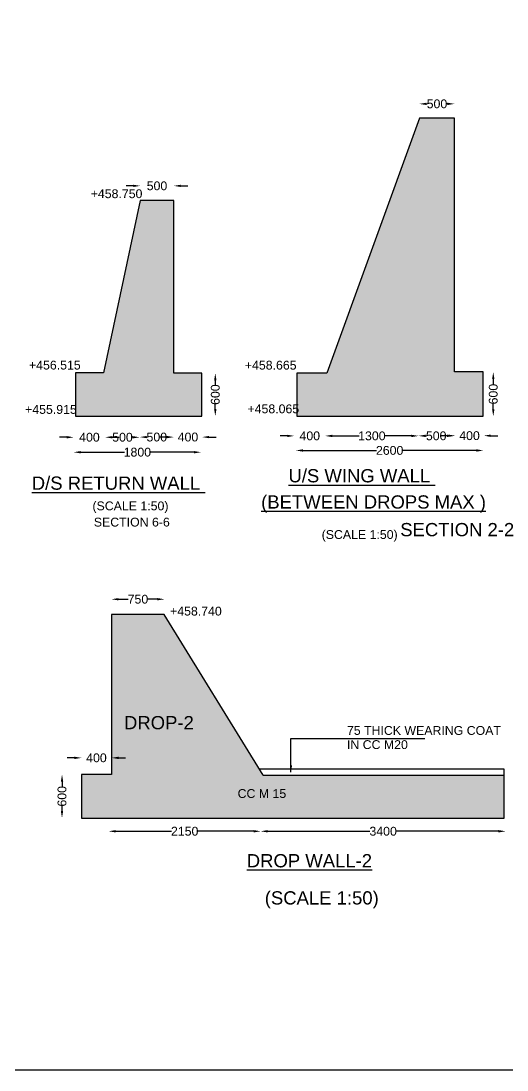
# Model space of a CAD drawing. Header units: millimetres. Extents: x 5124 to 11153714, y 2311 to 37856403.
# Drawn here: x 11025614 to 11053172, y 37739464 to 37798906 of the extents above; entities that cross this region are included whole.
import ezdxf

# ---------------------------------------------------------------- set-up
doc = ezdxf.new("R2010")
doc.units = ezdxf.units.MM
doc.header["$MEASUREMENT"] = 0
for name, color, linetype in [('DIMENSION', 50, 'Continuous'), ('HATCH', 7, 'Continuous'), ('TEXT', 7, 'Continuous')]:
    doc.layers.add(name, color=color, linetype=linetype)
doc.styles.get("Standard").update_dxf_attribs({"font": 'arial.ttf', "height": 500})
doc.dimstyles.get("Standard").update_dxf_attribs({"dimtxt": 500, "dimasz": 400, "dimexe": 0.18, "dimexo": 0.0625, "dimgap": 0.09, "dimtad": 0, "dimdec": 0, "dimzin": 0, "dimdsep": 46, "dimtxsty": 'Standard', "dimcen": 0.09, "dimse1": 1, "dimse2": 1, "dimadec": 0, "dimazin": 0, "dimtfac": 1, "dimtdec": 0, "dimtofl": 0, "dimtmove": 0, "dimatfit": 3, "dimfxl": 0, "dimtolj": 1, "dimtzin": 0, "dimarcsym": 0})

# ---------------------------------------------------------------- blocks, each defined once
blk = doc.blocks.new('*D59')
at = {"layer": 'Defpoints', "color": 0, "transparency": 16777216}
for p in [(11028601, 37775340), (11030391, 37775319), (11030391, 37775319)]:
    blk.add_point(p, dxfattribs=at)
at = {"layer": 'TEXT', "color": 0, "lineweight": -2, "transparency": 16777216}
for p, q in [((11028201, 37775319), (11027801, 37775319)), ((11030791, 37775319), (11031191, 37775319))]:
    blk.add_line(p, q, dxfattribs=at)
at = {"layer": 'TEXT', "color": 0, "transparency": 16777216}
for points in [[(11028201, 37775386), (11028201, 37775252), (11028601, 37775319)], [(11030791, 37775386), (11030791, 37775252), (11030391, 37775319)]]:
    blk.add_solid(points, dxfattribs=at)
at = {"layer": 'TEXT', "color": 0, "transparency": 16777216, "insert": (11029496, 37775319), "char_height": 500, "attachment_point": 5}
blk.add_mtext('\\A1;400', dxfattribs=at)
blk = doc.blocks.new('*D60')
at = {"layer": 'Defpoints', "color": 0, "transparency": 16777216}
for p in [(11030391, 37775319), (11032348, 37775319), (11032348, 37775318)]:
    blk.add_point(p, dxfattribs=at)
at = {"layer": 'TEXT', "color": 0, "lineweight": -2, "transparency": 16777216}
for p, q in [((11030791, 37775318), (11030818, 37775318)), ((11031948, 37775318), (11031921, 37775318))]:
    blk.add_line(p, q, dxfattribs=at)
at = {"layer": 'TEXT', "color": 0, "transparency": 16777216}
for points in [[(11030791, 37775385), (11030791, 37775252), (11030391, 37775318)], [(11031948, 37775385), (11031948, 37775252), (11032348, 37775318)]]:
    blk.add_solid(points, dxfattribs=at)
at = {"layer": 'TEXT', "color": 0, "transparency": 16777216, "insert": (11031369, 37775318), "char_height": 500, "attachment_point": 5}
blk.add_mtext('\\A1;500', dxfattribs=at)
blk = doc.blocks.new('*D61')
at = {"layer": 'Defpoints', "color": 0, "transparency": 16777216}
for p in [(11032348, 37775318), (11034281, 37775328), (11034281, 37775318)]:
    blk.add_point(p, dxfattribs=at)
at = {"layer": 'TEXT', "color": 0, "lineweight": -2, "transparency": 16777216}
for p, q in [((11032748, 37775328), (11032762, 37775328)), ((11033881, 37775328), (11033866, 37775328))]:
    blk.add_line(p, q, dxfattribs=at)
at = {"layer": 'TEXT', "color": 0, "transparency": 16777216}
for points in [[(11032748, 37775395), (11032748, 37775262), (11032348, 37775328)], [(11033881, 37775395), (11033881, 37775262), (11034281, 37775328)]]:
    blk.add_solid(points, dxfattribs=at)
at = {"layer": 'TEXT', "color": 0, "transparency": 16777216, "insert": (11033314, 37775328), "char_height": 500, "attachment_point": 5}
blk.add_mtext('\\A1;500', dxfattribs=at)
blk = doc.blocks.new('*D62')
at = {"layer": 'Defpoints', "color": 0, "transparency": 16777216}
for p in [(11034281, 37775318), (11035884, 37775328), (11035884, 37775318)]:
    blk.add_point(p, dxfattribs=at)
at = {"layer": 'TEXT', "color": 0, "lineweight": -2, "transparency": 16777216}
for p, q in [((11033881, 37775328), (11033481, 37775328)), ((11036284, 37775328), (11036684, 37775328))]:
    blk.add_line(p, q, dxfattribs=at)
at = {"layer": 'TEXT', "color": 0, "transparency": 16777216}
for points in [[(11033881, 37775395), (11033881, 37775262), (11034281, 37775328)], [(11036284, 37775395), (11036284, 37775262), (11035884, 37775328)]]:
    blk.add_solid(points, dxfattribs=at)
at = {"layer": 'TEXT', "color": 0, "transparency": 16777216, "insert": (11035082, 37775328), "char_height": 500, "attachment_point": 5}
blk.add_mtext('\\A1;400', dxfattribs=at)
blk = doc.blocks.new('*D63')
at = {"layer": 'Defpoints', "color": 0, "transparency": 16777216}
for p in [(11028603, 37774482), (11028603, 37774472), (11035822, 37774482)]:
    blk.add_point(p, dxfattribs=at)
at = {"layer": 'TEXT', "color": 0, "lineweight": -2, "transparency": 16777216}
for p, q in [((11029003, 37774472), (11031491, 37774472)), ((11035422, 37774472), (11032935, 37774472))]:
    blk.add_line(p, q, dxfattribs=at)
at = {"layer": 'TEXT', "color": 0, "transparency": 16777216}
for points in [[(11029003, 37774538), (11029003, 37774405), (11028603, 37774472)], [(11035422, 37774538), (11035422, 37774405), (11035822, 37774472)]]:
    blk.add_solid(points, dxfattribs=at)
at = {"layer": 'TEXT', "color": 0, "transparency": 16777216, "insert": (11032213, 37774472), "char_height": 500, "attachment_point": 5}
blk.add_mtext('\\A1;1800', dxfattribs=at)
blk = doc.blocks.new('*D64')
at = {"layer": 'Defpoints', "color": 0, "transparency": 16777216}
for p in [(11041200, 37774426), (11051834, 37774571), (11051834, 37774426)]:
    blk.add_point(p, dxfattribs=at)
at = {"layer": 'TEXT', "color": 0, "lineweight": -2, "transparency": 16777216}
for p, q in [((11041600, 37774571), (11045767, 37774571)), ((11051434, 37774571), (11047267, 37774571))]:
    blk.add_line(p, q, dxfattribs=at)
at = {"layer": 'TEXT', "color": 0, "transparency": 16777216}
for points in [[(11041600, 37774638), (11041600, 37774504), (11041200, 37774571)], [(11051434, 37774638), (11051434, 37774504), (11051834, 37774571)]]:
    blk.add_solid(points, dxfattribs=at)
at = {"layer": 'TEXT', "color": 0, "transparency": 16777216, "insert": (11046517, 37774571), "char_height": 500, "attachment_point": 5}
blk.add_mtext('\\A1;2600', dxfattribs=at)
blk = doc.blocks.new('*D65')
at = {"layer": 'Defpoints', "color": 0, "transparency": 16777216}
for p in [(11050241, 37775439), (11050241, 37775407), (11051850, 37775439)]:
    blk.add_point(p, dxfattribs=at)
at = {"layer": 'TEXT', "color": 0, "lineweight": -2, "transparency": 16777216}
for p, q in [((11049841, 37775407), (11049441, 37775407)), ((11052250, 37775407), (11052650, 37775407))]:
    blk.add_line(p, q, dxfattribs=at)
at = {"layer": 'TEXT', "color": 0, "transparency": 16777216}
for points in [[(11049841, 37775473), (11049841, 37775340), (11050241, 37775407)], [(11052250, 37775473), (11052250, 37775340), (11051850, 37775407)]]:
    blk.add_solid(points, dxfattribs=at)
at = {"layer": 'TEXT', "color": 0, "transparency": 16777216, "insert": (11051045, 37775407), "char_height": 500, "attachment_point": 5}
blk.add_mtext('\\A1;400', dxfattribs=at)
blk = doc.blocks.new('*D66')
at = {"layer": 'Defpoints', "color": 0, "transparency": 16777216}
for p in [(11048150, 37775420), (11048150, 37775398), (11050163, 37775420)]:
    blk.add_point(p, dxfattribs=at)
at = {"layer": 'TEXT', "color": 0, "lineweight": -2, "transparency": 16777216}
for p, q in [((11048550, 37775398), (11048605, 37775398)), ((11049763, 37775398), (11049708, 37775398))]:
    blk.add_line(p, q, dxfattribs=at)
at = {"layer": 'TEXT', "color": 0, "transparency": 16777216}
for points in [[(11048550, 37775465), (11048550, 37775332), (11048150, 37775398)], [(11049763, 37775465), (11049763, 37775332), (11050163, 37775398)]]:
    blk.add_solid(points, dxfattribs=at)
at = {"layer": 'TEXT', "color": 0, "transparency": 16777216, "insert": (11049156, 37775398), "char_height": 500, "attachment_point": 5}
blk.add_mtext('\\A1;500', dxfattribs=at)
blk = doc.blocks.new('*D67')
at = {"layer": 'Defpoints', "color": 0, "transparency": 16777216}
for p in [(11042867, 37775398), (11042867, 37775395), (11048150, 37775398)]:
    blk.add_point(p, dxfattribs=at)
at = {"layer": 'TEXT', "color": 0, "lineweight": -2, "transparency": 16777216}
for p, q in [((11043267, 37775395), (11044786, 37775395)), ((11047750, 37775395), (11046230, 37775395))]:
    blk.add_line(p, q, dxfattribs=at)
at = {"layer": 'TEXT', "color": 0, "transparency": 16777216}
for points in [[(11043267, 37775461), (11043267, 37775328), (11042867, 37775395)], [(11047750, 37775461), (11047750, 37775328), (11048150, 37775395)]]:
    blk.add_solid(points, dxfattribs=at)
at = {"layer": 'TEXT', "color": 0, "transparency": 16777216, "insert": (11045508, 37775395), "char_height": 500, "attachment_point": 5}
blk.add_mtext('\\A1;1300', dxfattribs=at)
blk = doc.blocks.new('*D68')
at = {"layer": 'Defpoints', "color": 0, "transparency": 16777216}
for p in [(11041110, 37775398), (11041110, 37775395), (11042867, 37775398)]:
    blk.add_point(p, dxfattribs=at)
at = {"layer": 'TEXT', "color": 0, "lineweight": -2, "transparency": 16777216}
for p, q in [((11040710, 37775395), (11040310, 37775395)), ((11043267, 37775395), (11043667, 37775395))]:
    blk.add_line(p, q, dxfattribs=at)
at = {"layer": 'TEXT', "color": 0, "transparency": 16777216}
for points in [[(11040710, 37775461), (11040710, 37775328), (11041110, 37775395)], [(11043267, 37775461), (11043267, 37775328), (11042867, 37775395)]]:
    blk.add_solid(points, dxfattribs=at)
at = {"layer": 'TEXT', "color": 0, "transparency": 16777216, "insert": (11041988, 37775395), "char_height": 500, "attachment_point": 5}
blk.add_mtext('\\A1;400', dxfattribs=at)
blk = doc.blocks.new('*D88')
at = {"layer": 'Defpoints', "color": 0, "transparency": 16777216}
for p in [(11030743, 37765921), (11033746, 37766140), (11033746, 37765921)]:
    blk.add_point(p, dxfattribs=at)
at = {"layer": 'TEXT', "color": 0, "lineweight": -2, "transparency": 16777216}
for p, q in [((11031143, 37766140), (11031695, 37766140)), ((11033346, 37766140), (11032794, 37766140))]:
    blk.add_line(p, q, dxfattribs=at)
at = {"layer": 'TEXT', "color": 0, "transparency": 16777216}
for points in [[(11031143, 37766207), (11031143, 37766074), (11030743, 37766140)], [(11033346, 37766207), (11033346, 37766074), (11033746, 37766140)]]:
    blk.add_solid(points, dxfattribs=at)
at = {"layer": 'TEXT', "color": 0, "transparency": 16777216, "insert": (11032245, 37766140), "char_height": 500, "attachment_point": 5}
blk.add_mtext('\\A1;750', dxfattribs=at)
blk = doc.blocks.new('*D89')
at = {"layer": 'Defpoints', "color": 0, "transparency": 16777216}
for p in [(11030749, 37757152), (11029040, 37756206), (11030749, 37756206)]:
    blk.add_point(p, dxfattribs=at)
at = {"layer": 'TEXT', "color": 0, "lineweight": -2, "transparency": 16777216}
for p, q in [((11028640, 37757152), (11028240, 37757152)), ((11031149, 37757152), (11031549, 37757152))]:
    blk.add_line(p, q, dxfattribs=at)
at = {"layer": 'TEXT', "color": 0, "transparency": 16777216}
for points in [[(11028640, 37757219), (11028640, 37757085), (11029040, 37757152)], [(11031149, 37757219), (11031149, 37757085), (11030749, 37757152)]]:
    blk.add_solid(points, dxfattribs=at)
at = {"layer": 'TEXT', "color": 0, "transparency": 16777216, "insert": (11029894, 37757152), "char_height": 500, "attachment_point": 5}
blk.add_mtext('\\A1;400', dxfattribs=at)
blk = doc.blocks.new('*D90')
at = {"layer": 'Defpoints', "color": 0, "transparency": 16777216}
for p in [(11027941, 37756206), (11029040, 37756206), (11029040, 37753742)]:
    blk.add_point(p, dxfattribs=at)
at = {"layer": 'TEXT', "color": 0, "lineweight": -2, "transparency": 16777216}
for p, q in [((11027941, 37755806), (11027941, 37755527)), ((11027941, 37754142), (11027941, 37754421))]:
    blk.add_line(p, q, dxfattribs=at)
at = {"layer": 'TEXT', "color": 0, "transparency": 16777216}
for points in [[(11027874, 37755806), (11028008, 37755806), (11027941, 37756206)], [(11027874, 37754142), (11028008, 37754142), (11027941, 37753742)]]:
    blk.add_solid(points, dxfattribs=at)
at = {"layer": 'TEXT', "color": 0, "transparency": 16777216, "insert": (11027941, 37754974), "char_height": 500, "attachment_point": 5, "rotation": 90}
blk.add_mtext('\\A1;600', dxfattribs=at)
blk = doc.blocks.new('*D91')
at = {"layer": 'Defpoints', "color": 0, "transparency": 16777216}
for p in [(11030586, 37752916), (11039207, 37752992), (11039207, 37752916)]:
    blk.add_point(p, dxfattribs=at)
at = {"layer": 'TEXT', "color": 0, "lineweight": -2, "transparency": 16777216}
for p, q in [((11030986, 37752992), (11034146, 37752992)), ((11038807, 37752992), (11035647, 37752992))]:
    blk.add_line(p, q, dxfattribs=at)
at = {"layer": 'TEXT', "color": 0, "transparency": 16777216}
for points in [[(11030986, 37753059), (11030986, 37752926), (11030586, 37752992)], [(11038807, 37753059), (11038807, 37752926), (11039207, 37752992)]]:
    blk.add_solid(points, dxfattribs=at)
at = {"layer": 'TEXT', "color": 0, "transparency": 16777216, "insert": (11034896, 37752992), "char_height": 500, "attachment_point": 5}
blk.add_mtext('\\A1;2150', dxfattribs=at)
blk = doc.blocks.new('*D92')
at = {"layer": 'Defpoints', "color": 0, "transparency": 16777216}
for p in [(11039207, 37752992), (11053088, 37752992), (11053088, 37752992)]:
    blk.add_point(p, dxfattribs=at)
at = {"layer": 'TEXT', "color": 0, "lineweight": -2, "transparency": 16777216}
for p, q in [((11039607, 37752992), (11045402, 37752992)), ((11052688, 37752992), (11046893, 37752992))]:
    blk.add_line(p, q, dxfattribs=at)
at = {"layer": 'TEXT', "color": 0, "transparency": 16777216}
for points in [[(11039607, 37753059), (11039607, 37752926), (11039207, 37752992)], [(11052688, 37753059), (11052688, 37752926), (11053088, 37752992)]]:
    blk.add_solid(points, dxfattribs=at)
at = {"layer": 'TEXT', "color": 0, "transparency": 16777216, "insert": (11046148, 37752992), "char_height": 500, "attachment_point": 5}
blk.add_mtext('\\A1;3400', dxfattribs=at)
blk = doc.blocks.new('*D100')
at = {"layer": 'Defpoints', "color": 0, "transparency": 16777216}
for p in [(11050195, 37794209), (11048203, 37793395), (11050195, 37793395)]:
    blk.add_point(p, dxfattribs=at)
at = {"layer": 'TEXT', "color": 0, "lineweight": -2, "transparency": 16777216}
for p, q in [((11048603, 37794209), (11048648, 37794209)), ((11049795, 37794209), (11049751, 37794209))]:
    blk.add_line(p, q, dxfattribs=at)
at = {"layer": 'TEXT', "color": 0, "transparency": 16777216}
for points in [[(11048603, 37794276), (11048603, 37794143), (11048203, 37794209)], [(11049795, 37794276), (11049795, 37794143), (11050195, 37794209)]]:
    blk.add_solid(points, dxfattribs=at)
at = {"layer": 'TEXT', "color": 0, "transparency": 16777216, "insert": (11049199, 37794209), "char_height": 500, "attachment_point": 5}
blk.add_mtext('\\A1;500', dxfattribs=at)
blk = doc.blocks.new('*D101')
at = {"layer": 'Defpoints', "color": 0, "transparency": 16777216}
for p in [(11034274, 37789563), (11032377, 37788742), (11034274, 37788742)]:
    blk.add_point(p, dxfattribs=at)
at = {"layer": 'TEXT', "color": 0, "lineweight": -2, "transparency": 16777216}
for p, q in [((11031977, 37789563), (11031577, 37789563)), ((11034674, 37789563), (11035074, 37789563))]:
    blk.add_line(p, q, dxfattribs=at)
at = {"layer": 'TEXT', "color": 0, "transparency": 16777216}
for points in [[(11031977, 37789630), (11031977, 37789497), (11032377, 37789563)], [(11034674, 37789630), (11034674, 37789497), (11034274, 37789563)]]:
    blk.add_solid(points, dxfattribs=at)
at = {"layer": 'TEXT', "color": 0, "transparency": 16777216, "insert": (11033325, 37789563), "char_height": 500, "attachment_point": 5}
blk.add_mtext('\\A1;500', dxfattribs=at)
blk = doc.blocks.new('*D105')
at = {"layer": 'Defpoints', "color": 0, "transparency": 16777216}
for p in [(11035876, 37778952), (11036632, 37778952), (11035876, 37776517)]:
    blk.add_point(p, dxfattribs=at)
at = {"layer": 'TEXT', "color": 0, "lineweight": -2, "transparency": 16777216}
for p, q in [((11036632, 37778552), (11036632, 37778288)), ((11036632, 37776917), (11036632, 37777182))]:
    blk.add_line(p, q, dxfattribs=at)
at = {"layer": 'TEXT', "color": 0, "transparency": 16777216}
for points in [[(11036565, 37778552), (11036698, 37778552), (11036632, 37778952)], [(11036565, 37776917), (11036698, 37776917), (11036632, 37776517)]]:
    blk.add_solid(points, dxfattribs=at)
at = {"layer": 'TEXT', "color": 0, "transparency": 16777216, "insert": (11036632, 37777735), "char_height": 500, "attachment_point": 5, "rotation": 90}
blk.add_mtext('\\A1;600', dxfattribs=at)
blk = doc.blocks.new('*D106')
at = {"layer": 'Defpoints', "color": 0, "transparency": 16777216}
for p in [(11051828, 37779019), (11052393, 37779019), (11051828, 37776509)]:
    blk.add_point(p, dxfattribs=at)
at = {"layer": 'TEXT', "color": 0, "lineweight": -2, "transparency": 16777216}
for p, q in [((11052393, 37778619), (11052393, 37778317)), ((11052393, 37776909), (11052393, 37777211))]:
    blk.add_line(p, q, dxfattribs=at)
at = {"layer": 'TEXT', "color": 0, "transparency": 16777216}
for points in [[(11052326, 37778619), (11052460, 37778619), (11052393, 37779019)], [(11052326, 37776909), (11052460, 37776909), (11052393, 37776509)]]:
    blk.add_solid(points, dxfattribs=at)
at = {"layer": 'TEXT', "color": 0, "transparency": 16777216, "insert": (11052393, 37777764), "char_height": 500, "attachment_point": 5, "rotation": 90}
blk.add_mtext('\\A1;600', dxfattribs=at)

msp = doc.modelspace()

# ---------------------------------------------------------------- hatches: boundary and pattern name
at = {"layer": 'HATCH'}
h = msp.add_hatch(dxfattribs=at)
h.set_pattern_fill('AR-CONC,_O', color=0, scale=200)
h.set_pattern_definition([(50, (0, 0), (1434.520365, -125.50427), [150, -1650]), (355, (0, 0), (-277.502667, 1504.38427), [120, -1320]), (100.4514, (119.5, -10.5), (1157.018763, 1378.879084), [127.48038, -1402.284224]), (46.1842, (0, 400), (2134.4821, -331.03803), [225, -2475]), (96.6356, (177.9, 372.4), (1869.32541, 1948.23574), [191.22058, -2103.426]), (351.1842, (0, 400), (1869.32389, 1948.2372), [180, -1980]), (21, (200, 300), (1193.814104, -805.23778), [150, -1650]), (326, (200, 300), (486.630664, 1450.30009), [120, -1320]), (71.4514, (299.5, 232.9), (1680.445257, 645.060993), [127.48038, -1402.284224]), (37.5, (0, 0), (24.3197106, 665.7877077), [0, -1304, 0, -1340, 0, -1325]), (7.5, (0, 0), (526.139075, 788.823424), [0, -764, 0, -1274, 0, -505]), (327.5, (-446, 0), (1067.644872, -45.1097435), [0, -500, 0, -1560, 0, -2070]), (317.5, (-646, 0), (1166.372339, 200.209965), [0, -650, 0, -1036, 0, -1470])])
h.paths.add_polyline_path([(11075810.9, 37778960.8), (11083886.8, 37778960.8), (11083907.4, 37796149.1), (11081884.4, 37796149.1)])
h.paths.add_polyline_path([(11085495, 37776545.2), (11085495, 37778960.8), (11074205.4, 37778960.8), (11074205.4, 37776545.2)])
h.paths.add_polyline_path([(11060142.3, 37778977.2), (11058513.7, 37778977.2), (11058513.7, 37776548.3), (11065397.8, 37776548.3), (11065397.8, 37778982.8), (11063845.9, 37778982.8), (11063876.9, 37787320.9), (11061815.8, 37787320.9)])
h.paths.add_polyline_path([(11050195.5, 37793395.2), (11048203.3, 37793395.2), (11042955, 37778957.8), (11041261.9, 37778957.8), (11041261.9, 37776509.4), (11051828.4, 37776509.4), (11051828.4, 37779019.2), (11050195.5, 37779019.2)])
h.paths.add_polyline_path([(11030291.6, 37778965), (11028697.6, 37778965), (11028697.6, 37776517.3), (11035876, 37776517.3), (11035876, 37778952.2), (11034274.1, 37778952.2), (11034274.1, 37788742.2), (11032376.8, 37788742.2)])
h.paths.add_polyline_path([(11017979, 37777147), (11017979, 37779521), (11016389.4, 37779521), (11016389.4, 37786190.6), (11014349.4, 37786190.6), (11013741, 37779572.4), (11012097.6, 37779572.4), (11012097.6, 37777147)])
h.paths.add_polyline_path([(10993413.1, 37779055), (10991792.2, 37779055), (10991792.2, 37776637.5), (10999951.3, 37776637.5), (10999951.3, 37779027.3), (10998348.2, 37779027.3), (10998348.2, 37789486.7), (10996340.1, 37789486.7)])
h.paths.add_polyline_path([(11022074.5, 37752581.5), (11022074.5, 37756224.1), (11000359.4, 37756224.1), (11000163.8, 37756533.3), (10995111.5, 37764705.5), (10992040.1, 37764705.5), (10992040.1, 37756248.3), (10989554.7, 37756248.3), (10989554.7, 37752581.5)])
h.paths.add_polyline_path([(11053002.8, 37753742), (11053002.8, 37756165.1), (11039354.7, 37756165.1), (11033732, 37765273.4), (11030748.9, 37765273.4), (11030748.9, 37756206), (11029039.7, 37756206), (11029039.7, 37753742)])
h.paths.add_polyline_path([(11060998.9, 37760896.7), (11058957.1, 37760896.7), (11058957.1, 37751764.1), (11060975.6, 37751761.3)])
h.paths.add_polyline_path([(11060998.9, 37760896.7), (11060975.6, 37751761.3), (11070152.3, 37751748.4)])
h.paths.add_polyline_path([(11077234.5, 37750118), (11077234.5, 37750660.1), (11077882.5, 37750660.1), (11076633.4, 37751300.7), (11077277.6, 37751300.7), (11077277.6, 37751748.4), (11070152.3, 37751748.4), (11058957.1, 37751764.1), (11058957.1, 37750118)])
h.paths.add_polyline_path([(11089688.1, 37756452.9), (11089688.1, 37758085), (11088452.6, 37758085), (11088452.6, 37760568.9), (11086441.3, 37760574.8), (11086441.3, 37758138.3), (11085223.5, 37758138.3), (11085223.5, 37757456.8), (11084940.1, 37757372.1), (11085502.5, 37757164.3), (11085202.1, 37757037.3), (11085202.1, 37756488.5)])
h.paths.add_polyline_path([(11038328.3, 37776542.4), (11041516.4, 37776542.4), (11041516.4, 37777308.3), (11038328.3, 37777308.3)], flags=9)
h.paths.add_polyline_path([(11025719.6, 37776509.1), (11028907.7, 37776509.1), (11028907.7, 37777275), (11025719.6, 37777275)], flags=9)
h.paths.add_polyline_path([(10988498.2, 37776368.7), (10991686.3, 37776368.7), (10991686.3, 37777134.6), (10988498.2, 37777134.6)], flags=9)
h.paths.add_polyline_path([(11006911.1, 37754371), (11009925.4, 37754371), (11009925.4, 37755146.6), (11006911.1, 37755146.6)], flags=24)
h.paths.add_polyline_path([(10992822.3, 37758407.6), (10997751.3, 37758407.6), (10997751.3, 37759571.7), (10992822.3, 37759571.7)], flags=24)
h.paths.add_polyline_path([(11037768, 37754742.6), (11040782.4, 37754742.6), (11040782.4, 37755518.1), (11037768, 37755518.1)], flags=24)
h.paths.add_polyline_path([(11031261.4, 37758565.1), (11035608.2, 37758565.1), (11035608.2, 37759729.3), (11031261.4, 37759729.3)], flags=24)
h.paths.add_polyline_path([(11064685.1, 37752328.5), (11066488.9, 37752328.5), (11066488.9, 37753358.9), (11064685.1, 37753358.9)], flags=24)
h.paths.add_polyline_path([(11072677, 37750241.6), (11075865.1, 37750241.6), (11075865.1, 37751007.4), (11072677, 37751007.4)], flags=24)
h.paths.add_polyline_path([(11082465.2, 37756449.1), (11085653.3, 37756449.1), (11085653.3, 37757215), (11082465.2, 37757215)], flags=9)

# ---------------------------------------------------------------- linework, layer by layer
at = {"layer": 'DIMENSION', "color": 0}
msp.add_lwpolyline([(10987594.9, 37856390.1), (11153694.4, 37856390.1), (11153694.4, 37739464.4), (10987594.9, 37739464.4)], close=True, dxfattribs=at)
for points in [[(11042955, 37778957.8), (11041261.9, 37778957.8), (11041261.9, 37776509.4), (11051828.4, 37776509.4), (11051828.4, 37779019.2), (11050195.5, 37779019.2), (11050195.5, 37793395.2), (11048203.3, 37793395.2), (11042955, 37778957.8)], [(11030291.6, 37778965), (11028697.6, 37778965), (11028697.6, 37776517.3), (11035876, 37776517.3), (11035876, 37778952.2), (11034274.1, 37778952.2), (11034274.1, 37788742.2), (11032376.8, 37788742.2), (11030291.6, 37778965)], [(11039354.7, 37756165.1), (11033732, 37765273.4), (11030748.9, 37765273.4), (11030748.9, 37756206), (11029039.7, 37756206), (11029039.7, 37753742), (11053002.8, 37753742), (11053002.8, 37756514.3), (11039139.2, 37756514.1)], [(11039354.7, 37756165.1), (11053002.8, 37756165.1)]]:
    msp.add_lwpolyline(points, dxfattribs=at)

# ---------------------------------------------------------------- texts
at = {"layer": 'TEXT', "color": 0}
for s, height, p in [('+458.750', 500, (11029567, 37788868.8)), ('+456.515', 500, (11026068.5, 37779157.6)), ('+458.665', 500, (11038306.8, 37779153.1)), ('+455.915', 500, (11025847.3, 37776645.3)), ('+458.065', 500, (11038455.9, 37776678.6)), ('%%UU/S WING WALL ', 750, (11040781.7, 37772763.3)), ('%%UD/S RETURN WALL ', 750, (11026226.7, 37772344.7)), ('(SCALE 1:50)', 500, (11029668, 37771179.1)), ('%%U(BETWEEN DROPS MAX )', 750, (11039230.5, 37771277.2)), ('SECTION 6-6', 500, (11029744.7, 37770260.6)), ('(SCALE 1:50)', 500, (11042662.5, 37769556.4)), ('SECTION 2-2', 750, (11047117.9, 37769710.3)), ('+458.740', 500, (11034066.3, 37765216.7)), ('DROP-2', 750, (11031455.4, 37758771.9)), ('75 THICK WEARING COAT ', 500, (11044095.5, 37758455)), ('IN CC M20 ', 500, (11044095.5, 37757651.8)), ('CC M 15', 500, (11037897.3, 37754880.4)), ('%%UDROP WALL-2', 750, (11038416.8, 37750948.4)), ('(SCALE 1:50)', 750, (11039436.5, 37748843.2))]:
    msp.add_text(s, height=height, dxfattribs=at).set_placement(p)

# ---------------------------------------------------------------- dimensions: what is measured, and where the dimension line sits
for base, p1, p2, text, picture, middle in [((11050195.5, 37794209.2), (11048203.3, 37793395.2), (11050195.5, 37793395.2), '500', '*D100', (11049199.4, 37794209.2)), ((11034274.1, 37789563.3), (11032376.8, 37788742.2), (11034274.1, 37788742.2), '500', '*D101', (11033325.4, 37789563.3)), ((11030391, 37775319), (11028601, 37775339.7), (11030391, 37775319), '400', '*D59', (11029496, 37775319)), ((11032347.5, 37775318.2), (11030391, 37775319), (11032347.5, 37775319), '500', '*D60', (11031369.3, 37775318.2)), ((11034280.6, 37775328.4), (11032347.5, 37775318.2), (11034280.6, 37775318.2), '500', '*D61', (11033314, 37775328.4)), ((11035883.6, 37775328.4), (11034280.6, 37775318.2), (11035883.6, 37775318.2), '400', '*D62', (11035082.1, 37775328.4)), ((11041109.7, 37775394.6), (11042866.6, 37775398.4), (11041109.7, 37775398.4), '400', '*D68', (11041988.2, 37775394.6)), ((11042866.6, 37775394.6), (11048149.6, 37775398.4), (11042866.6, 37775398.4), '1300', '*D67', (11045508.1, 37775394.6)), ((11048149.6, 37775398.4), (11050162.8, 37775419.6), (11048149.6, 37775419.6), '500', '*D66', (11049156.2, 37775398.4)), ((11050241.1, 37775406.6), (11051849.9, 37775438.7), (11050241.1, 37775438.7), '400', '*D65', (11051045.5, 37775406.6)), ((11028603.4, 37774471.7), (11035822.4, 37774481.9), (11028603.4, 37774481.9), '1800', '*D63', (11032212.9, 37774471.7)), ((11051833.8, 37774571), (11041199.6, 37774426.3), (11051833.8, 37774426.3), '2600', '*D64', (11046516.7, 37774571)), ((11033746.1, 37766140.2), (11030743, 37765920.7), (11033746.1, 37765920.7), '750', '*D88', (11032244.6, 37766140.2)), ((11030748.9, 37757152.1), (11029039.7, 37756206), (11030748.9, 37756206), '400', '*D89', (11029894.3, 37757152.1)), ((11039207.3, 37752992.5), (11030585.7, 37752915.9), (11039207.3, 37752915.9), '2150', '*D91', (11034896.5, 37752992.5)), ((11053088.2, 37752992.5), (11039207.3, 37752992.5), (11053088.2, 37752992.5), '3400', '*D92', (11046147.7, 37752992.5))]:
    dim = msp.add_linear_dim(base=base, p1=p1, p2=p2, text=text, dimstyle='Standard', dxfattribs=at)
    dim.commit()
    dim.dimension.update_dxf_attribs({"geometry": picture, "text_midpoint": middle})
for base, p1, p2, picture, middle in [((11036631.8, 37778952.2), (11035876, 37776517.3), (11035876, 37778952.2), '*D105', (11036631.8, 37777734.7)), ((11052393, 37779019.2), (11051828.4, 37776509.4), (11051828.4, 37779019.2), '*D106', (11052393, 37777764.3)), ((11027941, 37756206), (11029039.7, 37753742), (11029039.7, 37756206), '*D90', (11027941, 37754974))]:
    dim = msp.add_linear_dim(base=base, p1=p1, p2=p2, angle=90, text='600', dimstyle='Standard', dxfattribs=at)
    dim.commit()
    dim.dimension.update_dxf_attribs({"geometry": picture, "text_midpoint": middle})

# ---------------------------------------------------------------- leaders
msp.add_leader([(11040922.7, 37756336), (11040922.7, 37758239.9), (11048502.9, 37758239.9)], dimstyle='Standard', override={"dimgap": 0.09, "dimtad": 0}, dxfattribs=at)

doc.saveas('drawing.dxf')
